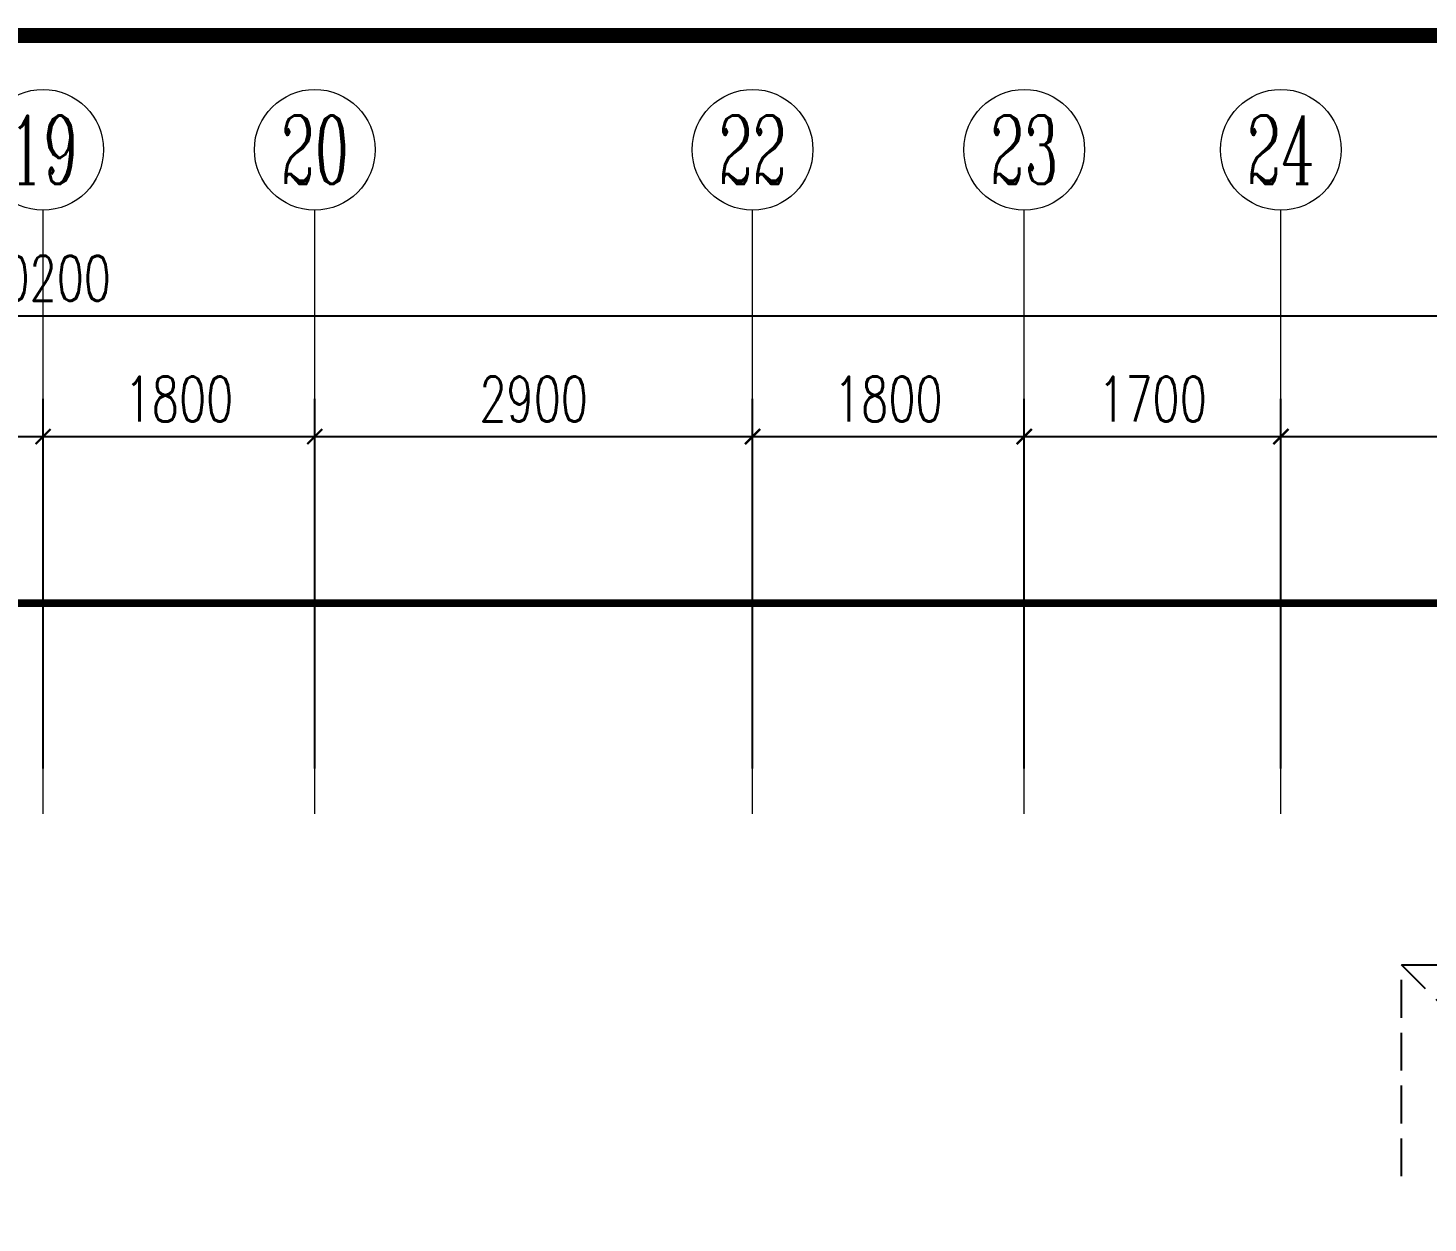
# Model space of a CAD drawing. Extents: x 3753737 to 4713801, y -857380 to 24339.
# Drawn here: x 4065813 to 4075088, y -698120 to -690204 of the extents above; entities that cross this region are included whole.
import ezdxf
from ezdxf.enums import TextEntityAlignment as Align

# ---------------------------------------------------------------- set-up
doc = ezdxf.new("R2010")
doc.units = 0
doc.header["$LTSCALE"] = 1000
doc.header["$MEASUREMENT"] = 0
doc.linetypes.add('DASH', pattern=[0.35, 0.25, -0.1])
doc.layers.get('0').update_dxf_attribs({"linetype": 'CONTINUOUS'})
doc.layers.get('Defpoints').update_dxf_attribs({"linetype": 'CONTINUOUS'})
for name, color, linetype in [('!!电气', 1, 'CONTINUOUS'), ('WIRE-动力', 7, 'CONTINUOUS'), ('卫生间', 6, 'CONTINUOUS')]:
    doc.layers.add(name, color=color, linetype=linetype)
for name, color, linetype, lineweight in [('AXIS', 114, 'CONTINUOUS', 20), ('AXIS_TEXT', 7, 'CONTINUOUS', 20), ('图框', 147, 'CONTINUOUS', 20)]:
    doc.layers.add(name, color=color, linetype=linetype, lineweight=lineweight)
doc.styles.add('_TCH_AXIS', font='COMPLEX', dxfattribs={"bigfont": 'GBCBIG'})
doc.styles.add('_TCH_DIM_T3', font='SIMPLEX.shx', dxfattribs={"width": 0.705882, "bigfont": 'GBCBIG.shx'})
doc.styles.add('COMPLEX', font='COMPLEX')
doc.dimstyles.new('_TCH_ARCH&&100', dxfattribs={"dimtxt": 297.5, "dimasz": 100, "dimexe": 250, "dimexo": 300, "dimgap": 100, "dimtad": 1, "dimdec": 0, "dimzin": 0, "dimdsep": 46, "dimtxsty": '_TCH_DIM_T3', "dimblk": 'ARCHTICK', "dimcen": 0.09, "dimclrt": 7, "dimazin": 2, "dimtfac": 1, "dimtdec": 0, "dimtix": 1, "dimtmove": 2, "dimatfit": 3, "dimfxl": 1, "dimtolj": 1, "dimtzin": 0, "dimarcsym": 0})

# ---------------------------------------------------------------- blocks, each defined once
blk = doc.blocks.new('A$C148B7D8E')
at = {"layer": '卫生间', "color": 252, "linetype": 'DASH'}
blk.add_line((15200, 14500), (16100, 15400), dxfattribs=at)
blk.add_lwpolyline([(16100, 14000), (16100, 15400), (7700, 15400), (7700, 10800), (7300, 10800), (7300, 10000), (900, 10000), (900, 9000), (-900, 9000), (-900, -900), (1750, -900), (1750, -2100), (23450, -2100), (23450, -900), (25100, -900)], dxfattribs=at)
blk = doc.blocks.new('_ArchTick')
at = {"color": 0, "linetype": 'ByBlock', "const_width": 0.15}
blk.add_lwpolyline([(-0.5, -0.5), (0.5, 0.5)], dxfattribs=at)
blk = doc.blocks.new('*D607')
at = {"layer": 'AXIS', "color": 0, "lineweight": -2, "transparency": 16777216}
for p, q in [((-100, 17800), (-100, 21050)), ((50100, 17800), (50100, 21050)), ((-100, 20800), (50100, 20800))]:
    blk.add_line(p, q, dxfattribs=at)
at = {"layer": 'Defpoints', "color": 0, "transparency": 16777216}
for p in [(50100, 20800), (-100, 17500), (50100, 17500)]:
    blk.add_point(p, dxfattribs=at)
at = {"layer": 'AXIS', "color": 0, "lineweight": -2, "transparency": 16777216, "xscale": 100, "yscale": 100, "zscale": 100, "rotation": 180}
blk.add_blockref('_ArchTick', (-100, 20800), dxfattribs=at)
at = {"layer": 'AXIS', "color": 0, "lineweight": -2, "transparency": 16777216, "xscale": 100, "yscale": 100, "zscale": 100}
blk.add_blockref('_ArchTick', (50100, 20800), dxfattribs=at)
at = {"layer": 'AXIS', "color": 7, "transparency": 16777216, "insert": (25000, 21048.7), "char_height": 297.5, "attachment_point": 5, "style": '_TCH_DIM_T3'}
blk.add_mtext('\\A1;50200', dxfattribs=at)
blk = doc.blocks.new('*D619')
at = {"layer": 'AXIS', "color": 0, "lineweight": -2, "transparency": 16777216}
for p, q in [((23200, 17800), (23200, 20250)), ((25000, 17800), (25000, 20250)), ((23200, 20000), (25000, 20000))]:
    blk.add_line(p, q, dxfattribs=at)
at = {"layer": 'Defpoints', "color": 0, "transparency": 16777216}
for p in [(25000, 20000), (23200, 17500), (25000, 17500)]:
    blk.add_point(p, dxfattribs=at)
at = {"layer": 'AXIS', "color": 0, "lineweight": -2, "transparency": 16777216, "xscale": 100, "yscale": 100, "zscale": 100, "rotation": 180}
blk.add_blockref('_ArchTick', (23200, 20000), dxfattribs=at)
at = {"layer": 'AXIS', "color": 0, "lineweight": -2, "transparency": 16777216, "xscale": 100, "yscale": 100, "zscale": 100}
blk.add_blockref('_ArchTick', (25000, 20000), dxfattribs=at)
at = {"layer": 'AXIS', "color": 7, "transparency": 16777216, "insert": (24100, 20248.7), "char_height": 297.5, "attachment_point": 5, "style": '_TCH_DIM_T3'}
blk.add_mtext('\\A1;1800', dxfattribs=at)
blk = doc.blocks.new('_AXISO')
blk.add_circle((0, 0), 0.5)
at = {"layer": 'AXIS_TEXT', "style": 'COMPLEX', "width": 1.041667}
blk.add_attdef('A', text='', height=0.56, dxfattribs=at).set_placement((-0.25, -0.28), (0.25, -0.28), align=Align.FIT)
blk = doc.blocks.new('*D627')
at = {"layer": 'AXIS', "color": 0, "lineweight": -2, "transparency": 16777216}
for p, q in [((33200, 17800), (33200, 20250)), ((36100, 17800), (36100, 20250)), ((33200, 20000), (36100, 20000))]:
    blk.add_line(p, q, dxfattribs=at)
at = {"layer": 'Defpoints', "color": 0, "transparency": 16777216}
for p in [(36100, 20000), (33200, 17500), (36100, 17500)]:
    blk.add_point(p, dxfattribs=at)
at = {"layer": 'AXIS', "color": 0, "lineweight": -2, "transparency": 16777216, "xscale": 100, "yscale": 100, "zscale": 100, "rotation": 180}
blk.add_blockref('_ArchTick', (33200, 20000), dxfattribs=at)
at = {"layer": 'AXIS', "color": 0, "lineweight": -2, "transparency": 16777216, "xscale": 100, "yscale": 100, "zscale": 100}
blk.add_blockref('_ArchTick', (36100, 20000), dxfattribs=at)
at = {"layer": 'AXIS', "color": 7, "transparency": 16777216, "insert": (34650, 20248.7), "char_height": 297.5, "attachment_point": 5, "style": '_TCH_DIM_T3'}
blk.add_mtext('\\A1;2900', dxfattribs=at)
blk = doc.blocks.new('*D628')
at = {"layer": 'AXIS', "color": 0, "lineweight": -2, "transparency": 16777216}
for p, q in [((31500, 17800), (31500, 20250)), ((33200, 17800), (33200, 20250)), ((31500, 20000), (33200, 20000))]:
    blk.add_line(p, q, dxfattribs=at)
at = {"layer": 'Defpoints', "color": 0, "transparency": 16777216}
for p in [(33200, 20000), (31500, 17500), (33200, 17500)]:
    blk.add_point(p, dxfattribs=at)
at = {"layer": 'AXIS', "color": 0, "lineweight": -2, "transparency": 16777216, "xscale": 100, "yscale": 100, "zscale": 100, "rotation": 180}
blk.add_blockref('_ArchTick', (31500, 20000), dxfattribs=at)
at = {"layer": 'AXIS', "color": 0, "lineweight": -2, "transparency": 16777216, "xscale": 100, "yscale": 100, "zscale": 100}
blk.add_blockref('_ArchTick', (33200, 20000), dxfattribs=at)
at = {"layer": 'AXIS', "color": 7, "transparency": 16777216, "insert": (32350, 20248.7), "char_height": 297.5, "attachment_point": 5, "style": '_TCH_DIM_T3'}
blk.add_mtext('\\A1;1700', dxfattribs=at)
blk = doc.blocks.new('*D629')
at = {"layer": 'AXIS', "color": 0, "lineweight": -2, "transparency": 16777216}
for p, q in [((29700, 17800), (29700, 20250)), ((31500, 17800), (31500, 20250)), ((29700, 20000), (31500, 20000))]:
    blk.add_line(p, q, dxfattribs=at)
at = {"layer": 'Defpoints', "color": 0, "transparency": 16777216}
for p in [(31500, 20000), (29700, 17500), (31500, 17500)]:
    blk.add_point(p, dxfattribs=at)
at = {"layer": 'AXIS', "color": 0, "lineweight": -2, "transparency": 16777216, "xscale": 100, "yscale": 100, "zscale": 100, "rotation": 180}
blk.add_blockref('_ArchTick', (29700, 20000), dxfattribs=at)
at = {"layer": 'AXIS', "color": 0, "lineweight": -2, "transparency": 16777216, "xscale": 100, "yscale": 100, "zscale": 100}
blk.add_blockref('_ArchTick', (31500, 20000), dxfattribs=at)
at = {"layer": 'AXIS', "color": 7, "transparency": 16777216, "insert": (30600, 20248.7), "char_height": 297.5, "attachment_point": 5, "style": '_TCH_DIM_T3'}
blk.add_mtext('\\A1;1800', dxfattribs=at)
blk = doc.blocks.new('*D630')
at = {"layer": 'AXIS', "color": 0, "lineweight": -2, "transparency": 16777216}
for p, q in [((26800, 17800), (26800, 20250)), ((29700, 17800), (29700, 20250)), ((26800, 20000), (29700, 20000))]:
    blk.add_line(p, q, dxfattribs=at)
at = {"layer": 'Defpoints', "color": 0, "transparency": 16777216}
for p in [(29700, 20000), (26800, 17500), (29700, 17500)]:
    blk.add_point(p, dxfattribs=at)
at = {"layer": 'AXIS', "color": 0, "lineweight": -2, "transparency": 16777216, "xscale": 100, "yscale": 100, "zscale": 100, "rotation": 180}
blk.add_blockref('_ArchTick', (26800, 20000), dxfattribs=at)
at = {"layer": 'AXIS', "color": 0, "lineweight": -2, "transparency": 16777216, "xscale": 100, "yscale": 100, "zscale": 100}
blk.add_blockref('_ArchTick', (29700, 20000), dxfattribs=at)
at = {"layer": 'AXIS', "color": 7, "transparency": 16777216, "insert": (28250, 20248.7), "char_height": 297.5, "attachment_point": 5, "style": '_TCH_DIM_T3'}
blk.add_mtext('\\A1;2900', dxfattribs=at)
blk = doc.blocks.new('*D631')
at = {"layer": 'AXIS', "color": 0, "lineweight": -2, "transparency": 16777216}
for p, q in [((25000, 17800), (25000, 20250)), ((26800, 17800), (26800, 20250)), ((25000, 20000), (26800, 20000))]:
    blk.add_line(p, q, dxfattribs=at)
at = {"layer": 'Defpoints', "color": 0, "transparency": 16777216}
for p in [(26800, 20000), (25000, 17500), (26800, 17500)]:
    blk.add_point(p, dxfattribs=at)
at = {"layer": 'AXIS', "color": 0, "lineweight": -2, "transparency": 16777216, "xscale": 100, "yscale": 100, "zscale": 100, "rotation": 180}
blk.add_blockref('_ArchTick', (25000, 20000), dxfattribs=at)
at = {"layer": 'AXIS', "color": 0, "lineweight": -2, "transparency": 16777216, "xscale": 100, "yscale": 100, "zscale": 100}
blk.add_blockref('_ArchTick', (26800, 20000), dxfattribs=at)
at = {"layer": 'AXIS', "color": 7, "transparency": 16777216, "insert": (25900, 20248.7), "char_height": 297.5, "attachment_point": 5, "style": '_TCH_DIM_T3'}
blk.add_mtext('\\A1;1800', dxfattribs=at)
blk = doc.blocks.new('A$C5F341E43')
at = {"layer": 'AXIS'}
for p, q in [((25000, 17500), (25000, 21500)), ((26800, 17500), (26800, 21500)), ((29700, 17500), (29700, 21500)), ((31500, 17500), (31500, 21500)), ((33200, 17500), (33200, 21500))]:
    blk.add_line(p, q, dxfattribs=at)
at = {"color": 252, "xscale": -1}
blk.add_blockref('A$C148B7D8E', (50100, 1100), dxfattribs=at)
at = {"layer": 'AXIS'}
ref = blk.add_blockref('_AXISO', (25000, 21900), dxfattribs=dict(at, xscale=800, yscale=800, zscale=800))
ref.add_attrib('A', '19', dxfattribs={"layer": 'AXIS_TEXT', "height": 452.55, "style": '_TCH_AXIS', "width": 0.724138}).set_placement((24773.7, 21673.7), (25226.3, 21673.7), align=Align.FIT)
ref = blk.add_blockref('_AXISO', (26800, 21900), dxfattribs=dict(at, xscale=800, yscale=800, zscale=800))
ref.add_attrib('A', '20', dxfattribs={"layer": 'AXIS_TEXT', "height": 452.55, "style": '_TCH_AXIS', "width": 0.617647}).set_placement((26573.7, 21673.7), (27026.3, 21673.7), align=Align.FIT)
ref = blk.add_blockref('_AXISO', (29700, 21900), dxfattribs=dict(at, xscale=800, yscale=800, zscale=800))
ref.add_attrib('A', '22', dxfattribs={"layer": 'AXIS_TEXT', "height": 452.55, "style": '_TCH_AXIS', "width": 0.617647}).set_placement((29473.7, 21673.7), (29926.3, 21673.7), align=Align.FIT)
ref = blk.add_blockref('_AXISO', (31500, 21900), dxfattribs=dict(at, xscale=800, yscale=800, zscale=800))
ref.add_attrib('A', '23', dxfattribs={"layer": 'AXIS_TEXT', "height": 452.55, "style": '_TCH_AXIS', "width": 0.617647}).set_placement((31273.7, 21673.7), (31726.3, 21673.7), align=Align.FIT)
ref = blk.add_blockref('_AXISO', (33200, 21900), dxfattribs=dict(at, xscale=800, yscale=800, zscale=800))
ref.add_attrib('A', '24', dxfattribs={"layer": 'AXIS_TEXT', "height": 452.55, "style": '_TCH_AXIS', "width": 0.583333}).set_placement((32973.7, 21673.7), (33426.3, 21673.7), align=Align.FIT)
for p1, p2, distance, text, picture, middle in [((-100, 17500), (50100, 17500), 3300, '50200', '*D607', (25000, 21048.7)), ((23200, 17500), (25000, 17500), 2500, '1800', '*D619', (24100, 20248.7)), ((25000, 17500), (26800, 17500), 2500, '1800', '*D631', (25900, 20248.7)), ((26800, 17500), (29700, 17500), 2500, '2900', '*D630', (28250, 20248.7)), ((29700, 17500), (31500, 17500), 2500, '1800', '*D629', (30600, 20248.7)), ((31500, 17500), (33200, 17500), 2500, '1700', '*D628', (32350, 20248.7)), ((33200, 17500), (36100, 17500), 2500, '2900', '*D627', (34650, 20248.7))]:
    dim = blk.add_aligned_dim(p1=p1, p2=p2, distance=distance, text=text, dimstyle='_TCH_ARCH&&100', dxfattribs=at)
    dim.commit()
    dim.dimension.update_dxf_attribs({"geometry": picture, "text_midpoint": middle})

msp = doc.modelspace()

# ---------------------------------------------------------------- linework, layer by layer
at = {"layer": 'WIRE-动力', "color": 6, "linetype": 'Continuous', "const_width": 50}
msp.add_lwpolyline([(4048263.2, -694013.3), (4083563.7, -694013.2)], dxfattribs=at)
at = {"layer": '图框', "const_width": 100}
msp.add_lwpolyline([(4109711, -747653.6), (4109711, -690253.6), (4029111, -690253.6), (4029111, -747653.6)], close=True, dxfattribs=at)

# ---------------------------------------------------------------- block references
at = {"layer": '!!电气'}
msp.add_blockref('A$C5F341E43', (4040913.4, -712910.2), dxfattribs=at)

doc.saveas('drawing.dxf')
